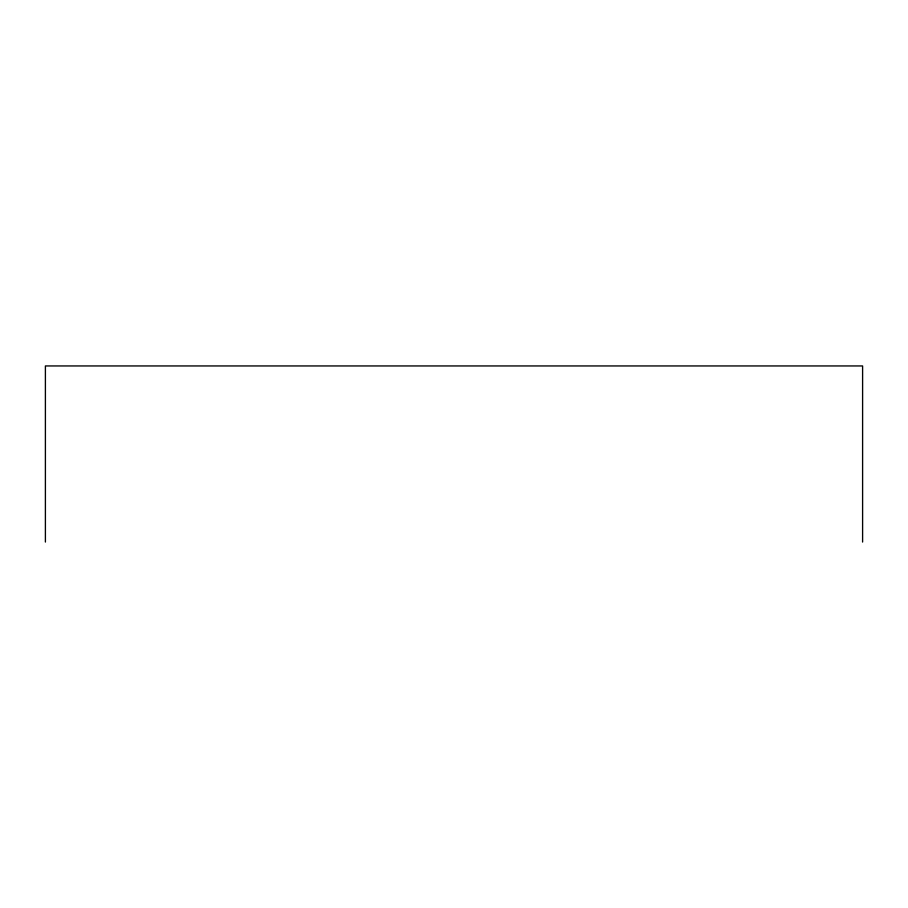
<?xml version="1.0" encoding="UTF-8"?>
<svg xmlns="http://www.w3.org/2000/svg" width="908" height="908" viewBox="0 0 908 908"><rect width="100%" height="100%" fill="white"/><g stroke="black" fill="none" stroke-linecap="round" stroke-linejoin="round"><path stroke-width="1.36" d="M862.6 542.053L862.6 365.947L45.4 365.947L45.4 542.053"/></g></svg>
